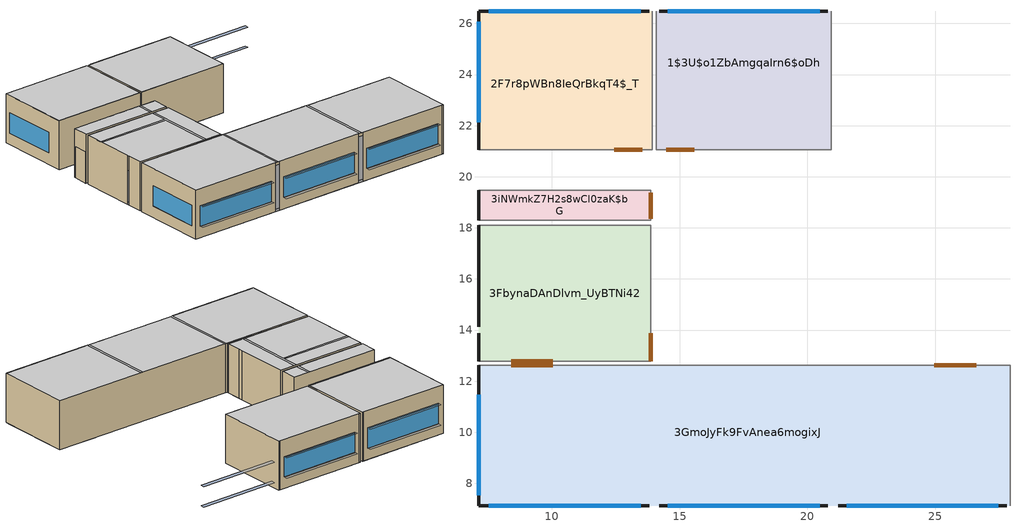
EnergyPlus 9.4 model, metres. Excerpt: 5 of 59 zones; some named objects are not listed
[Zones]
1$3U$o1ZbAmgqaIrn6$oDh
 floor adiabatic (BPS-InnerFloor_3_0.04_0.06_0.16): 20.93,26.48 20.93,22.3 18.3,22.3 20.88,22.5 20.88,26.43 14.12,26.43 14.12,22.5 20.88,22.5 18.3,22.3 18.3,21.05 18.1,21.05 18.1,22.3 14.12,22.3 14.12,21.05 14.07,21.05 14.07,26.48 z0
 floor to 2Mfv32nkvCUeSI4ayi5P_r (BPS-InnerFloor_3_0.04_0.06_0.16): 20.88,26.43 20.88,22.5 14.12,22.5 14.12,26.43 z0
 floor to 0SJdtkdZL78ORdji3CxtGx (BPS-InnerFloor_3_0.04_0.06_0.16): 18.1,22.3 18.1,21.05 14.12,21.05 14.12,22.3 z0
 floor to 11z9ZHoCXA7OolC51xExZR (BPS-InnerFloor_3_0.04_0.06_0.16): 20.93,22.3 20.93,21.05 18.3,21.05 18.3,22.3 z0
 wall outside (BPS-OuterWall_2_0.175_0.07): 20.8,26.48 14.2,26.48 z0:3.5
 wall to 2F7r8pWBn8IeQrBkqT4$_T (BPS-InnerWall_3_0.01_0.15_0.01): 14.07,26.48 14.07,21.05 z0:3.5
 wall to 3MePQKkFr8LAYxLicgFQUN (BPS-InnerWall_3_0.01_0.15_0.01): 20.93,21.05 20.93,26.48 z0:3.5
 wall to 1Pa4Dm1xXFOuQ42mT39OUf (BPS-InnerWall_3_0.01_0.15_0.01): 14.07,21.05 20.93,21.05 z0:3.5
 wall adiabatic (BPS-OuterWall_2_0.175_0.07): 20.47,26.48 14.53,26.48 z0.81:0.82
 window (Window_WM_Glas1995_2015Waermeschutzverglasungdreifach_0.024): 20.47,26.48 14.53,26.48 z0.82:2.27
 door inside (BPS-InnerDoor_1_0.05): 14.47,21.05 15.56,21.05 z0:2.04
 ceiling to 2Ib5SCsYP3Aw$_8u$j9yn3 (BPS-InnerFloor_3_0.04_0.06_0.16): 20.93,21.07 20.93,26.48 14.07,26.48 14.07,21.07 z3.5
 ceiling adiabatic (BPS-InnerFloor_3_0.04_0.06_0.16): 20.93,21.05 20.93,21.07 14.07,21.07 14.07,21.05 z3.5
2F7r8pWBn8IeQrBkqT4$_T
 floor adiabatic (BPS-InnerFloor_3_0.04_0.06_0.16): 13.93,26.48 13.93,21.05 13.62,21.05 13.62,26.23 13.82,26.23 13.82,26.48 z0
 floor ground (BPS-GroundFloor_3_0.04_0.06_0.16): 13.82,26.48 13.82,26.23 7.38,26.23 7.38,21.05 7.12,21.05 7.12,26.48 z0; 13.62,26.23 13.62,21.05 7.38,21.05 7.38,26.23 z0
 wall outside (BPS-OuterWall_2_0.175_0.07): 13.8,26.48 7.12,26.48 7.12,21.05 z0:3.5
 wall adiabatic (BPS-OuterWall_2_0.175_0.07): 7.12,26.07 7.12,22.13 / 13.47,26.48 7.53,26.48 z0.81:0.82
 wall to 1Pa4Dm1xXFOuQ42mT39OUf (BPS-InnerWall_3_0.01_0.15_0.01): 7.12,21.05 13.93,21.05 z0:3.5
 window (Window_WM_Glas1995_2015Waermeschutzverglasungdreifach_0.024): 7.12,26.07 7.12,22.13 / 13.47,26.48 7.53,26.48 z0.82:2.27
 door inside (BPS-InnerDoor_1_0.05): 12.44,21.05 13.53,21.05 z0:2.04
 ceiling adiabatic (BPS-InnerFloor_3_0.04_0.06_0.16): 13.93,21.05 13.93,21.07 7.12,21.07 7.12,21.05 z3.5
 ceiling to 2pISC00VXAEQ5KEUrySOtN (BPS-InnerFloor_3_0.04_0.06_0.16): 13.93,21.07 13.93,26.48 7.12,26.48 7.12,21.07 z3.5
3FbynaDAnDlvm_UyBTNi42
 floor ground (BPS-GroundFloor_3_0.04_0.06_0.16): 7.38,18.1 7.38,12.78 7.12,12.78 7.12,18.1 z0; 13.22,18.1 13.22,17.5 13.62,17.5 13.62,13.62 13.88,13.62 13.88,12.78 7.38,12.78 7.38,18.1 z0
 floor adiabatic (BPS-InnerFloor_3_0.04_0.06_0.16): 13.88,18.1 13.88,13.62 13.62,13.62 13.62,17.5 13.22,17.5 13.22,18.1 z0
 wall outside (BPS-OuterWall_2_0.175_0.07): 7.12,13.88 7.12,12.78 / 7.12,18.1 7.12,14.12 z0:3.5
 wall adiabatic (BPS-InnerWall_3_0.01_0.15_0.01): 13.88,13.88 13.88,14.12 z0:3.5
 wall to 3iNWmkZ7H2s8wCl0zaK$bG (BPS-InnerWall_3_0.01_0.15_0.01): 13.88,18.1 7.12,18.1 z0:3.5
 wall to 1Pa4Dm1xXFOuQ42mT39OUf (BPS-InnerWall_3_0.01_0.15_0.01): 13.88,12.78 13.88,13.88 z0:3.5
 wall to 2lQXmN_JDFywNHbCkUB0Bx (BPS-InnerWall_3_0.01_0.15_0.01): 13.88,14.12 13.88,18.1 z0:3.5
 wall to 3GmoJyFk9FvAnea6mogixJ (BPS-InnerWall_3_0.01_0.15_0.01): 7.12,12.78 13.88,12.78 z0:3.5
 door inside (BPS-InnerDoor_1_0.05): 13.88,12.78 13.88,13.87 z0:2.04; 8.4,12.78 10.04,12.78 z0:2.13
 ceiling to 1wUdruKjn0$Ou9P1y7UrNU (BPS-InnerFloor_3_0.04_0.06_0.16): 12.53,16.88 12.53,18.1 7.12,18.1 7.12,16.88 z3.5
 ceiling adiabatic (BPS-InnerFloor_3_0.04_0.06_0.16): 12.68,12.78 12.68,18.1 12.53,18.1 12.53,16.88 7.12,16.88 7.12,16.73 12.53,16.73 12.53,12.78 z3.5
 ceiling to 3w1YAPRZP7nQWKEDlOyHhn (BPS-InnerFloor_3_0.04_0.06_0.16): 12.53,12.78 12.53,16.73 7.12,16.73 7.12,12.78 z3.5
 ceiling to 1Pa4Dm1xXFOuQ42mT39OUf (BPS-InnerFloor_3_0.04_0.06_0.16): 13.88,12.78 13.88,18.1 12.68,18.1 12.68,12.78 z3.5
3GmoJyFk9FvAnea6mogixJ
 floor ground (BPS-GroundFloor_3_0.04_0.06_0.16): 27.93,7.38 27.93,7.12 7.12,7.12 7.12,12.63 7.38,12.63 7.38,7.38 z0; 27.93,12.63 27.93,7.38 7.38,7.38 7.38,12.63 z0
 wall outside (BPS-OuterWall_2_0.175_0.07): 21.2,7.12 27.8,7.12 / 14.2,7.12 20.8,7.12 / 7.12,12.63 7.12,7.12 13.8,7.12 z0:3.5
 wall adiabatic (BPS-OuterWall_2_0.175_0.07): 21.53,7.12 27.47,7.12 / 14.53,7.12 20.47,7.12 / 7.53,7.12 13.47,7.12 / 7.12,11.47 7.12,7.53 z0.81:0.82
 wall to 1Pa4Dm1xXFOuQ42mT39OUf (BPS-InnerWall_3_0.01_0.15_0.01): 27.93,7.12 27.93,12.63 14.03,12.63 z0:3.5
 wall adiabatic (BPS-InnerWall_3_0.01_0.15_0.01): 14.03,12.63 13.88,12.63 z0:3.5
 window (Window_WM_Glas1995_2015Waermeschutzverglasungdreifach_0.024): 21.53,7.12 27.47,7.12 / 14.53,7.12 20.47,7.12 / 7.53,7.12 13.47,7.12 / 7.12,11.47 7.12,7.53 z0.82:2.27
 door inside (BPS-InnerDoor_1_0.05): 26.6,12.63 24.96,12.63 z0:1.99; 10.04,12.63 8.4,12.63 z0:2.13
 ceiling adiabatic (BPS-InnerFloor_3_0.04_0.06_0.16): 21.07,7.12 21.07,12.63 20.93,12.63 20.93,7.12 z3.5; 14.07,7.12 14.07,12.63 13.93,12.63 13.93,7.12 z3.5
 ceiling to 10MRj$xOz7pwvY$eNb89z3 (BPS-InnerFloor_3_0.04_0.06_0.16): 27.93,7.12 27.93,12.63 21.07,12.63 21.07,7.12 z3.5
 ceiling to 2jbDPAJXPBAQcS9ijcSU0n (BPS-InnerFloor_3_0.04_0.06_0.16): 13.93,7.12 13.93,12.63 7.12,12.63 7.12,7.12 z3.5
 ceiling to 1GTGkPfaf4790CqRASGoDr (BPS-InnerFloor_3_0.04_0.06_0.16): 20.93,7.12 20.93,12.63 14.07,12.63 14.07,7.12 z3.5
3iNWmkZ7H2s8wCl0zaK$bG
 floor adiabatic (BPS-InnerFloor_3_0.04_0.06_0.16): 13.88,19.48 13.88,18.3 13.22,18.3 13.22,19 13.62,19 13.62,19.48 z0
 floor ground (BPS-GroundFloor_3_0.04_0.06_0.16): 13.62,19.48 13.62,19 13.22,19 13.22,18.3 7.38,18.3 7.38,19.48 z0; 7.38,19.48 7.38,18.3 7.12,18.3 7.12,19.48 z0
 wall outside (BPS-OuterDoor_1_0.05): 7.12,19.38 7.12,18.36 z0:2.25
 wall outside (BPS-OuterWall_2_0.175_0.07): 7.12,19.48,3.5 7.12,19.48,0 7.12,19.38,0 7.12,19.38,2.25 7.12,18.36,2.25 7.12,18.36,0 7.12,18.3,0 7.12,18.3,3.5
 wall to 2lQXmN_JDFywNHbCkUB0Bx (BPS-InnerWall_3_0.01_0.15_0.01): 13.88,18.3 13.88,19.48 z0:3.5
 wall to 1Pa4Dm1xXFOuQ42mT39OUf (BPS-InnerWall_3_0.01_0.15_0.01): 13.88,19.48 7.12,19.48 z0:3.5
 door inside (BPS-InnerDoor_1_0.05): 13.88,18.36 13.88,19.38 z0:2.25
 ceiling to 1wUdruKjn0$Ou9P1y7UrNU (BPS-InnerFloor_3_0.04_0.06_0.16): 12.53,18.3 12.53,19.48 7.12,19.48 7.12,18.3 z3.5
 ceiling adiabatic (BPS-InnerFloor_3_0.04_0.06_0.16): 12.68,18.3 12.68,19.48 12.53,19.48 12.53,18.3 z3.5
 ceiling to 1Pa4Dm1xXFOuQ42mT39OUf (BPS-InnerFloor_3_0.04_0.06_0.16): 13.88,18.3 13.88,19.48 12.68,19.48 12.68,18.3 z3.5
shading: 20.47,26.48,0.82 20.47,26.73,0.81 14.53,26.73,0.81 14.53,26.48,0.82; 13.47,26.48,0.82 13.47,26.73,0.81 7.53,26.73,0.81 7.53,26.48,0.82; 13.47,6.87,0.81 13.47,7.12,0.82 7.53,7.12,0.82 7.53,6.87,0.81; 27.47,6.87,0.81 27.47,7.12,0.82 21.53,7.12,0.82 21.53,6.87,0.81; 20.47,6.87,0.81 20.47,7.12,0.82 14.53,7.12,0.82 14.53,6.87,0.81; 27.47,26.48,0.82 27.47,26.73,0.81 21.53,26.73,0.81 21.53,26.48,0.82; 20.47,26.73 20.47,26.48 14.53,26.48 14.53,26.73 z2.27; 13.47,26.73 13.47,26.48 7.53,26.48 7.53,26.73 z2.27; 13.47,7.12 13.47,6.87 7.53,6.87 7.53,7.12 z2.27; 27.47,7.12 27.47,6.87 21.53,6.87 21.53,7.12 z2.27; 20.47,7.12 20.47,6.87 14.53,6.87 14.53,7.12 z2.27; 27.47,26.73 27.47,26.48 21.53,26.48 21.53,26.73 z2.27
[Building]
None: North Axis=0; Terrain=Suburbs; Loads Convergence Tolerance Value=0.04; Temperature Convergence Tolerance Value=0.4; Solar Distribution=FullExterior; Maximum Number of Warmup Days=25; Minimum Number of Warmup Days=6
[Site:Location]
DENVER_STAPLETON_CO_USA_WMO_724690: Latitude=39.77; Longitude=-104.87; Time Zone=-7; Elevation=1611
[SizingPeriod:DesignDay] Day of Month=21; Humidity Condition Type=Wetbulb; Barometric Pressure=83411; Rain Indicator=No; Snow Indicator=No; Daylight Saving Time Indicator=No; Solar Model Indicator=ASHRAEClearSky
Name | Month | Day Type | Maximum DryBulb Temperature | Daily DryBulb Temperature Range | Wetbulb or DewPoint at Maximum DryBulb | Wind Speed | Wind Direction | Sky Clearness
DENVER_STAPLETON Ann Htg 99.6% Condns DB | 12 | WinterDesignDay | -20 | 0 | -20 | 2.3 | 180 | 0
DENVER_STAPLETON Ann Clg .4% Condns DB=>MWB | 7 | SummerDesignDay | 34.1 | 15.2 | 15.8 | 4 | 120 | 1
[SITE:GROUNDTEMPERATURE:BUILDINGSURFACE]
13, 13, 13, 13, 13, 13, 13, 13, 13, 13, 13, 13
[MATERIAL] Roughness=MediumRough; Thermal Absorptance=0.9; Solar Absorptance=0.7; Visible Absorptance=0.7
Name | Thickness | Conductivity | Density | Specific Heat
lime_plaster_0.01 | 0.01 | 0.7 | 1600 | 850
vertical_core_brick_700_0.15 | 0.15 | 0.13 | 695 | 850
cement_floating_screed_2_bottom_0.04 | 0.04 | 1.4 | 1990 | 1000
EPS_040_15_0.06 | 0.06 | 0.04 | 15 | 1500
concrete_CEM_II_BS325R_wz05_0.16 | 0.16 | 2.1 | 2420 | 1000
Door0_2015Typical_0.05 | 0.05 | 0.08 | 650 | 1500
concrete_CEM_II_BS325R_wz05_0.175 | 0.175 | 2.1 | 2420 | 1000
EPS_040_15_0.07 | 0.07 | 0.04 | 15 | 1500
[WINDOWMATERIAL:SIMPLEGLAZINGSYSTEM]
WM_Glas1995_2015Waermeschutzverglasungdreifach_0.024: UFactor=0.799309; Solar Heat Gain Coefficient=0.5
[CONSTRUCTION]
BPS-InnerWall_3_0.01_0.15_0.01: lime_plaster_0.01, vertical_core_brick_700_0.15, lime_plaster_0.01
BPS-InnerFloor_3_0.04_0.06_0.16; BPS-GroundFloor_3_0.04_0.06_0.16: concrete_CEM_II_BS325R_wz05_0.16, EPS_040_15_0.06, cement_floating_screed_2_bottom_0.04
BPS-InnerDoor_1_0.05; BPS-OuterDoor_1_0.05: Door0_2015Typical_0.05
BPS-OuterWall_2_0.175_0.07: EPS_040_15_0.07, concrete_CEM_II_BS325R_wz05_0.175
Window_WM_Glas1995_2015Waermeschutzverglasungdreifach_0.024: WM_Glas1995_2015Waermeschutzverglasungdreifach_0.024
[ZONE] Type=1; Multiplier=1; Ceiling Height=autocalculate; Floor Area=autocalculate; Part of Total Floor Area=Yes
Name | Volume
1$3U$o1ZbAmgqaIrn6$oDh | 130.124
2F7r8pWBn8IeQrBkqT4$_T | 129.1745
3FbynaDAnDlvm_UyBTNi42 | 125.744
3GmoJyFk9FvAnea6mogixJ | 400.582
3iNWmkZ7H2s8wCl0zaK$bG | 27.7594
[PEOPLE] Number of People Calculation Method=People/Area; Fraction Radiant=0.5; Sensible Heat Fraction=autocalculate; Activity Level Schedule=Schedule Activity 70 watt; Carbon Dioxide Generation Rate=3.82e-08; Enable ASHRAE 55 Comfort Warnings=No; Mean Radiant Temperature Calculation Type=ZoneAveraged; Clothing Insulation Calculation Method=ClothingInsulationSchedule
Name | Zone or ZoneList | Number of People Schedule | People per Zone Floor Area
1$3U$o1ZbAmgqaIrn6$oDh | 1$3U$o1ZbAmgqaIrn6$oDh | Schedule People Group Office (between 2 and 6 employees) | 0.0714286
2F7r8pWBn8IeQrBkqT4$_T | 2F7r8pWBn8IeQrBkqT4$_T | Schedule People Group Office (between 2 and 6 employees) | 0.0714286
3FbynaDAnDlvm_UyBTNi42 | 3FbynaDAnDlvm_UyBTNi42 | Schedule People Kitchen in non-residential buildings | 0.5
3GmoJyFk9FvAnea6mogixJ | 3GmoJyFk9FvAnea6mogixJ | Schedule People Canteen | 0.5
3iNWmkZ7H2s8wCl0zaK$bG | 3iNWmkZ7H2s8wCl0zaK$bG | Schedule People Traffic area | 0
[LIGHTS] Design Level Calculation Method=Watts/Area; Return Air Fraction=0; Fraction Radiant=0.42; Fraction Visible=0.18; Fraction Replaceable=1; EndUse Subcategory=General; Return Air Fraction Calculated from Plenum Temperature=No; Return Air Fraction Function of Plenum Temperature Coefficient 1=0; Return Air Fraction Function of Plenum Temperature Coefficient 2=0
Name | Zone or ZoneList | Schedule | Watts per Zone Floor Area
1$3U$o1ZbAmgqaIrn6$oDh | 1$3U$o1ZbAmgqaIrn6$oDh | Schedule Lighting Group Office (between 2 and 6 employees) | 12.5
2F7r8pWBn8IeQrBkqT4$_T | 2F7r8pWBn8IeQrBkqT4$_T | Schedule Lighting Group Office (between 2 and 6 employees) | 12.5
3FbynaDAnDlvm_UyBTNi42 | 3FbynaDAnDlvm_UyBTNi42 | Schedule Lighting Kitchen in non-residential buildings | 12.5
3GmoJyFk9FvAnea6mogixJ | 3GmoJyFk9FvAnea6mogixJ | Schedule Lighting Canteen | 6.1
3iNWmkZ7H2s8wCl0zaK$bG | 3iNWmkZ7H2s8wCl0zaK$bG | Schedule Lighting Traffic area | 7
[ELECTRICEQUIPMENT] Design Level Calculation Method=Watts/Area; Fraction Latent=0; Fraction Radiant=0; Fraction Lost=0; EndUse Subcategory=General
Name | Zone or ZoneList | Schedule | Watts per Zone Floor Area
1$3U$o1ZbAmgqaIrn6$oDh | 1$3U$o1ZbAmgqaIrn6$oDh | Schedule Equipment Group Office (between 2 and 6 employees) | 7
2F7r8pWBn8IeQrBkqT4$_T | 2F7r8pWBn8IeQrBkqT4$_T | Schedule Equipment Group Office (between 2 and 6 employees) | 7
3FbynaDAnDlvm_UyBTNi42 | 3FbynaDAnDlvm_UyBTNi42 | Schedule Equipment Kitchen in non-residential buildings | 300
3GmoJyFk9FvAnea6mogixJ | 3GmoJyFk9FvAnea6mogixJ | Schedule Equipment Canteen | 2
3iNWmkZ7H2s8wCl0zaK$bG | 3iNWmkZ7H2s8wCl0zaK$bG | Schedule Equipment Traffic area | 0
[ZONEINFILTRATION:DESIGNFLOWRATE] Schedule=Continuous; Design Flow Rate Calculation Method=AirChanges/Hour; Air Changes per Hour=0.2; Constant Term Coefficient=1; Temperature Term Coefficient=0; Velocity Term Coefficient=0; Velocity Squared Term Coefficient=0
Name | Zone or ZoneList
1$3U$o1ZbAmgqaIrn6$oDh | 1$3U$o1ZbAmgqaIrn6$oDh
2F7r8pWBn8IeQrBkqT4$_T | 2F7r8pWBn8IeQrBkqT4$_T
3FbynaDAnDlvm_UyBTNi42 | 3FbynaDAnDlvm_UyBTNi42
3GmoJyFk9FvAnea6mogixJ | 3GmoJyFk9FvAnea6mogixJ
3iNWmkZ7H2s8wCl0zaK$bG | 3iNWmkZ7H2s8wCl0zaK$bG
[HVACTEMPLATE:ZONE:IDEALLOADSAIRSYSTEM] Maximum Heating Supply Air Temperature=50; Minimum Cooling Supply Air Temperature=13; Maximum Heating Supply Air Humidity Ratio=0.0156; Minimum Cooling Supply Air Humidity Ratio=0.0077; Heating Limit=NoLimit; Cooling Limit=NoLimit; Heating Availability Schedule=On; Cooling Availability Schedule=On; Dehumidification Control Type=ConstantSensibleHeatRatio; Cooling Sensible Heat Ratio=0.7; Dehumidification Setpoint=60; Humidification Control Type=None; Humidification Setpoint=30; Outdoor Air Method=None; Outdoor Air Flow Rate per Person=0.00944; Outdoor Air Flow Rate per Zone Floor Area=0; Outdoor Air Flow Rate per Zone=0; Demand Controlled Ventilation Type=None; Outdoor Air Economizer Type=NoEconomizer; Heat Recovery Type=None; Sensible Heat Recovery Effectiveness=0.7; Latent Heat Recovery Effectiveness=0.65
Name | Template Thermostat
1$3U$o1ZbAmgqaIrn6$oDh; 2F7r8pWBn8IeQrBkqT4$_T | STATS Group Office (between 2 and 6 employees)
3FbynaDAnDlvm_UyBTNi42 | STATS Kitchen in non-residential buildings
3GmoJyFk9FvAnea6mogixJ | STATS Canteen
3iNWmkZ7H2s8wCl0zaK$bG | STATS Traffic area
[SCHEDULE:DAY:HOURLY]
Schedule People Group Office (between 2 and 6 employees); Schedule People Traffic area: 0, 0, 0, 0, 0, 0, 0, 0.2, 0.4, 0.6, 0.8, 0.8, 0.4, 0.6, 0.8, 0.8, 0.4, 0.2, 0, 0, 0, 0, 0, 0
Schedule Equipment Group Office (between 2 and 6 employees); Schedule Equipment Traffic area: 0.1, 0.1, 0.1, 0.1, 0.1, 0.1, 0.1, 0.2, 0.4, 0.6, 0.8, 0.8, 0.4, 0.6, 0.8, 0.8, 0.4, 0.2, 0.1, 0.1, 0.1, 0.1, 0.1, 0.1
Schedule Lighting Group Office (between 2 and 6 employees); Schedule Lighting Traffic area; Schedule Lighting Kitchen in non-residential buildings; Schedule Lighting Canteen: 0, 0, 0, 0, 0, 0, 1, 1, 1, 1, 1, 1, 1, 1, 1, 1, 1, 1, 0, 0, 0, 0, 0, 0
Schedule People Kitchen in non-residential buildings: 0, 0, 0, 0, 0, 0, 0, 0.4, 0.4, 0.8, 1, 1, 0.6, 0.4, 0.2, 0.2, 0, 0, 0, 0, 0, 0, 0, 0
Schedule Equipment Kitchen in non-residential buildings: 0.1, 0.1, 0.1, 0.1, 0.1, 0.1, 0.1, 0.2, 0.2, 0.8, 1, 1, 0.6, 0.4, 0.2, 0.2, 0.1, 0.1, 0.1, 0.1, 0.1, 0.1, 0.1, 0.1
Schedule People Canteen: 0, 0, 0, 0, 0, 0, 0, 0, 0.4, 0.2, 0.4, 1, 0.4, 0.2, 0.4, 0, 0, 0, 0, 0, 0, 0, 0, 0
Schedule Equipment Canteen: 0.1, 0.1, 0.1, 0.1, 0.1, 0.1, 0.1, 0.4, 0.4, 0.4, 0.6, 1, 1, 0.8, 0.4, 0.1, 0.1, 0.1, 0.1, 0.1, 0.1, 0.1, 0.1, 0.1
[SCHEDULE:WEEK:COMPACT]
Schedule People Group Office (between 2 and 6 employees): AllDays, Schedule People Group Office (between 2 and 6 employees)
Schedule Equipment Group Office (between 2 and 6 employees): AllDays, Schedule Equipment Group Office (between 2 and 6 employees)
Schedule Lighting Group Office (between 2 and 6 employees): AllDays, Schedule Lighting Group Office (between 2 and 6 employees)
Schedule People Traffic area: AllDays, Schedule People Traffic area
Schedule Equipment Traffic area: AllDays, Schedule Equipment Traffic area
Schedule Lighting Traffic area: AllDays, Schedule Lighting Traffic area
Schedule People Kitchen in non-residential buildings: AllDays, Schedule People Kitchen in non-residential buildings
Schedule Equipment Kitchen in non-residential buildings: AllDays, Schedule Equipment Kitchen in non-residential buildings
Schedule Lighting Kitchen in non-residential buildings: AllDays, Schedule Lighting Kitchen in non-residential buildings
Schedule People Canteen: AllDays, Schedule People Canteen
Schedule Equipment Canteen: AllDays, Schedule Equipment Canteen
Schedule Lighting Canteen: AllDays, Schedule Lighting Canteen
[SCHEDULE:YEAR]
Schedule People Group Office (between 2 and 6 employees): Schedule People Group Office (between 2 and 6 employees), 1, 1, 12, 31
Schedule Equipment Group Office (between 2 and 6 employees): Schedule Equipment Group Office (between 2 and 6 employees), 1, 1, 12, 31
Schedule Lighting Group Office (between 2 and 6 employees): Schedule Lighting Group Office (between 2 and 6 employees), 1, 1, 12, 31
Schedule People Traffic area: Schedule People Traffic area, 1, 1, 12, 31
Schedule Equipment Traffic area: Schedule Equipment Traffic area, 1, 1, 12, 31
Schedule Lighting Traffic area: Schedule Lighting Traffic area, 1, 1, 12, 31
Schedule People Kitchen in non-residential buildings: Schedule People Kitchen in non-residential buildings, 1, 1, 12, 31
Schedule Equipment Kitchen in non-residential buildings: Schedule Equipment Kitchen in non-residential buildings, 1, 1, 12, 31
Schedule Lighting Kitchen in non-residential buildings: Schedule Lighting Kitchen in non-residential buildings, 1, 1, 12, 31
Schedule People Canteen: Schedule People Canteen, 1, 1, 12, 31
Schedule Equipment Canteen: Schedule Equipment Canteen, 1, 1, 12, 31
Schedule Lighting Canteen: Schedule Lighting Canteen, 1, 1, 12, 31
[Schedule:Compact]
Continuous; On: Through: 12/31, For: AllDays, Until: 24:00, 1
[SCHEDULE:COMPACT]
Schedule Activity 70 watt: Through: 12/31, For: Alldays, Until: 24:00, 70
